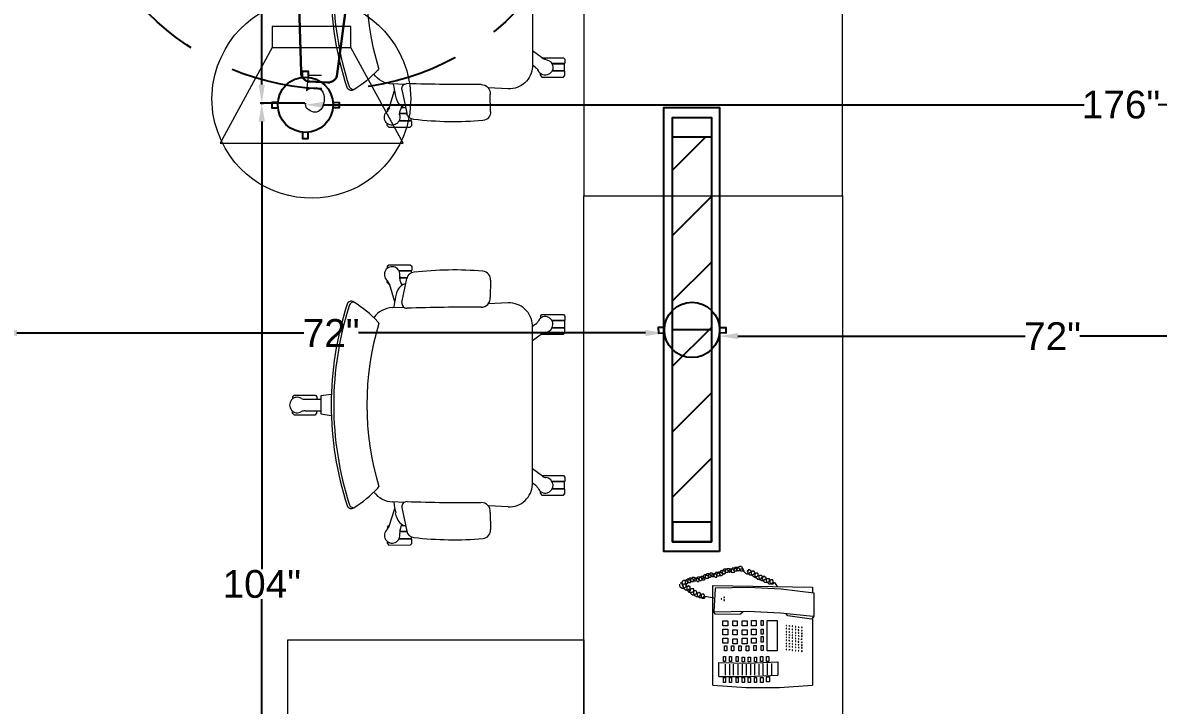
# Model space of a CAD drawing. Header units: inches. Extents: x 112 to 4169, y -2569 to 841.
# Drawn here: x 1974.1 to 2096.9, y -2397.4 to -2323.6 of the extents above; entities that cross this region are included whole.
import ezdxf

# ---------------------------------------------------------------- set-up
doc = ezdxf.new("R2010")
doc.units = ezdxf.units.IN
doc.header["$MEASUREMENT"] = 0
doc.linetypes.add('DASHED', pattern=[0.75, 0.5, -0.25])
doc.layers.get('Defpoints').update_dxf_attribs({"lineweight": 0})
doc.layers.add('E-CF-Ceiling-Fan', color=42, linetype='Continuous', lineweight=30)
doc.layers.add('ID-FURN', color=7, linetype='Continuous', lineweight=15)
doc.layers.add('Layer 1', color=7, linetype='Continuous')
doc.styles.get("Standard").update_dxf_attribs({"font": 'arial.ttf'})
doc.dimstyles.get("Standard").update_dxf_attribs({"dimtxt": 3, "dimasz": 2, "dimexe": 0.18, "dimexo": 0.0625, "dimgap": 0.09, "dimtad": 0, "dimtih": 1, "dimtoh": 1, "dimdec": 0, "dimzin": 0, "dimdsep": 46, "dimtxsty": 'Standard', "dimcen": 0.09, "dimclrd": 5, "dimadec": 0, "dimazin": 0, "dimtfac": 1, "dimtdec": 0, "dimtofl": 0, "dimtmove": 0, "dimatfit": 3, "dimfxl": 1, "dimtolj": 1, "dimtzin": 0, "dimarcsym": 0})

# ---------------------------------------------------------------- blocks, each defined once
blk = doc.blocks.new('ch-1')
at = {"layer": 'ID-FURN', "color": 252, "lineweight": 13}
for p, q in [((300.3, 344.5), (296.8, 340.7)), ((296.8, 340.7), (296.8, 331)), ((353.2, 344.5), (300.3, 344.5)), ((356.8, 340.7), (353.2, 344.5)), ((356.8, 340.7), (356.8, 336.1)), ((296.8, 331), (297.8, 330)), ((297.8, 330), (328.3, 330)), ((297.8, 329), (297.8, 324.4)), ((297.8, 329), (327.8, 329)), ((308.6, 312.4), (326.6, 312.4)), ((308.9, 311.3), (326.5, 311.3)), ((322.2, 296.8), (316, 296.8)), ((325.7, 307.1), (321.2, 293.8)), ((352.6, 298.3), (338.8, 254.6)), ((353.2, 296.8), (352.1, 296.8)), ((356.8, 300.6), (353.2, 296.8)), ((356.8, 300.6), (356.8, 305.2)), ((-76.1, 221.9), (-79.7, 218.1)), ((-79.7, 218.1), (-79.7, 208.4)), ((-79.7, 208.4), (-78.7, 207.4)), ((-78.7, 207.4), (-48.2, 207.4)), ((-78.7, 206.3), (-78.7, 189.7)), ((-78.7, 206.3), (-48.7, 206.3)), ((-23.3, 221.9), (-76.1, 221.9)), ((-19.7, 218.1), (-23.3, 221.9)), ((-19.7, 218.1), (-19.7, 213)), ((-79.7, 187.7), (-78.7, 188.7)), ((-79.7, 178), (-79.7, 187.7)), ((-76.1, 174.2), (-79.7, 178)), ((-78.7, 189.7), (-48.7, 189.7)), ((-78.7, 188.7), (-48.2, 188.7)), ((-22.8, 174.2), (-76.1, 174.2)), ((-24.5, 175.5), (0, 157.3)), ((559, 14.7), (520.5, 15)), ((533.3, 24.3), (529.8, 20.5)), ((529.8, 20.5), (529.8, 14.9)), ((586.2, 24.3), (533.3, 24.3)), ((589.8, 20.5), (586.2, 24.3)), ((589.8, 20.5), (589.8, 16)), ((559, -13.7), (520.5, -14)), ((529.8, -19.6), (529.8, -13.9)), ((533.3, -23.4), (529.8, -19.6)), ((586.2, -23.4), (533.3, -23.4)), ((589.8, -19.6), (586.2, -23.4)), ((589.8, -19.6), (589.8, -15)), ((-24.5, -175), (0, -156.8)), ((-76.1, -173.7), (-79.7, -177.5)), ((-79.7, -177.5), (-79.7, -187.2)), ((-79.7, -187.2), (-78.7, -188.2)), ((-78.7, -188.2), (-48.2, -188.2)), ((-78.7, -189.2), (-48.7, -189.2)), ((-78.7, -205.8), (-78.7, -189.2)), ((-22.8, -173.7), (-76.1, -173.7)), ((-7.9, -197.9), (0, -192.2)), ((-79.7, -207.9), (-78.7, -206.9)), ((-79.7, -217.6), (-79.7, -207.9)), ((-76.1, -221.4), (-79.7, -217.6)), ((-78.7, -205.8), (-48.7, -205.8)), ((-78.7, -206.9), (-48.2, -206.9)), ((-23.3, -221.4), (-76.1, -221.4)), ((-19.7, -217.6), (-23.3, -221.4)), ((-19.7, -217.6), (-19.7, -212.6)), ((352.6, -297.8), (338.8, -254.1)), ((322.2, -296.3), (316, -296.3)), ((325.7, -306.6), (321.2, -293.4)), ((353.2, -296.3), (352.1, -296.3)), ((356.8, -300.1), (353.2, -296.3)), ((356.8, -300.1), (356.8, -304.7)), ((296.8, -330.5), (297.8, -329.5)), ((296.8, -340.2), (296.8, -330.5)), ((297.8, -328.5), (297.8, -323.9)), ((297.8, -328.5), (327.8, -328.5)), ((297.8, -329.5), (328.3, -329.5)), ((308.6, -311.9), (326.6, -311.9)), ((308.9, -310.8), (326.5, -310.8)), ((300.3, -344), (296.8, -340.2)), ((353.2, -344), (300.3, -344)), ((356.8, -340.2), (353.2, -344)), ((356.8, -340.2), (356.8, -335.7))]:
    blk.add_line(p, q, dxfattribs=at)
at = {"layer": 'ID-FURN', "color": 252}
for p, q in [((103.8, 264.3), (103.4, 306.4)), ((334.1, 275.2), (336.4, 265.8)), ((59.4, 250.7), (108.5, 248.6)), ((315.6, 239.8), (344.3, 238.6)), ((-7.9, 198.4), (0, 192.7)), ((0, 195.9), (0, -195.9)), ((59.4, -250.2), (108.5, -248.1)), ((315.6, -239.4), (344.3, -238.1)), ((103.4, -305.9), (103.8, -263.8)), ((334.1, -274.7), (336.4, -265.3))]:
    blk.add_line(p, q, dxfattribs=at)
for points in [[(320.9, 252), (309.1, 310.4)], [(320.9, -251.5), (309.1, -309.9)]]:
    blk.add_lwpolyline(points, dxfattribs=at)
at = {"layer": 'ID-FURN', "color": 252, "lineweight": 13}
blk.add_lwpolyline([(494.6, -25.6), (520.5, -21.8), (520.5, 22.3), (494.6, 26.1)], dxfattribs=at)
for centre, radius, start, end in [((345, 320.7), 19.1, 310.5325, 193.4675), ((306.6, 313.2), 20, 342.2096, 8.7154), ((371.6, 292), 20, 135.2846, 161.7905), ((-31.5, 198), 19.1, 22.5325, 265.4675), ((3.9, 214.5), 20, 207.2846, 233.7904), ((-36.3, 159.2), 20, 54.2096, 80.7154), ((559, 34.7), 20, 270.2096, 296.7154), ((577.9, 0.5), 19.1, 238.5325, 121.4675), ((559, -33.7), 20, 63.2846, 89.7905), ((-31.5, -197.5), 19.1, 94.5325, 337.4675), ((-36.3, -158.7), 20, 279.2846, 305.7904), ((3.9, -214), 20, 126.2096, 152.7154), ((306.6, -312.7), 20, 351.2846, 17.7904), ((345, -320.2), 19.1, 166.5325, 49.4675), ((371.6, -291.5), 20, 198.2096, 224.7154)]:
    blk.add_arc(centre, radius, start, end, dxfattribs=at)
at = {"layer": 'ID-FURN', "color": 252}
for centre, radius, start, end in [((123.4, 308.5), 20.1, 95.0446, 186.0128), ((193.8, -510.8), 842.5, 83.3556, 94.9128), ((290, 306.5), 19.6, 11.3923, 86.0755), ((303.1, 267.6), 31.9, 13.7582, 74.5871), ((125.9, 262.4), 22.2, 175.0498, 270.9397), ((309, 250), 12.1, 267.6468, 9.6188), ((109.5, 210.3), 233.5, 7.127, 13.7582), ((596.7, 1.2), 296.9, 122.0525, 136.7624), ((445.4, 243.8), 11.1, 21.1039, 124.6268), ((439.4, 241.8), 11.1, 21.1039, 91.3806), ((57, 193.7), 57, 87.5809, 177.8265), ((147, -5274.9), 5515.2, 88.3219, 90.2152), ((341.6, 178.9), 59.8, 36.272, 87.3972), ((-305.9, 0.2), 794.5, 341.9963, 18.0037), ((-305.9, 0.2), 800.8, 341.9963, 18.0037), ((391.5, 194.2), 15.3, 136.9683, 155.6038), ((-286, 0.2), 693.1, 343.2048, 16.7952), ((57, -193.2), 57, 182.1735, 272.4191), ((341.6, -178.9), 59.8, 272.6028, 324.0692), ((391.5, -193.7), 15.3, 204.3962, 223.0317), ((596.7, -0.8), 296.9, 223.2376, 237.9475), ((125.9, -261.9), 22.2, 89.0603, 184.9502), ((147, 5275.4), 5515.2, 269.7848, 271.6781), ((309, -249.5), 12.1, 350.3812, 92.3532), ((109.5, -209.8), 233.5, 346.2418, 352.873), ((439.4, -241.3), 11.1, 268.6194, 338.8961), ((445.4, -243.3), 11.1, 235.3732, 338.8961), ((303.1, -267.1), 31.9, 285.413, 346.2418), ((123.4, -308), 20.1, 173.9872, 264.9554), ((193.8, 511.3), 842.5, 265.0872, 276.6444), ((290, -306), 19.6, 273.9245, 348.6077)]:
    blk.add_arc(centre, radius, start, end, dxfattribs=at)
blk = doc.blocks.new('TELEPHONE')
at = {"layer": 'Layer 1', "lineweight": 9}
for points in [[(10.5, 13.62), (10.32, 13.62), (10.26, 13.56), (10.2, 13.5), (10.08, 13.38), (10.08, 13.02), (10.14, 12.9), (10.2, 12.84)], [(10.74, 14.04), (10.68, 14.04), (10.56, 13.98), (10.5, 13.98), (10.32, 13.8), (10.32, 13.5), (10.38, 13.38), (10.38, 13.32), (10.44, 13.26)], [(10.92, 14.4), (10.74, 14.4), (10.62, 14.34), (10.62, 14.28), (10.56, 14.22), (10.5, 14.1), (10.5, 13.86), (10.56, 13.8), (10.62, 13.74), (10.68, 13.68)], [(10.68, 13.5), (10.68, 13.56), (10.62, 13.62), (10.5, 13.62)], [(10.92, 13.92), (10.86, 13.98), (10.8, 14.04), (10.68, 14.04)], [(10.68, 13.68), (10.74, 13.68), (10.74, 13.62), (10.8, 13.62), (10.8, 13.68), (10.86, 13.68), (10.92, 13.74), (10.92, 13.8)], [(10.8, 14.1), (10.8, 14.04), (10.98, 14.04), (10.98, 14.1), (11.04, 14.1), (11.04, 14.34)], [(11.1, 13.5), (11.16, 13.5), (11.28, 13.62), (11.28, 13.68), (11.34, 13.68), (11.34, 13.98), (11.28, 13.98), (11.28, 14.04), (11.22, 14.1), (11.16, 14.1), (11.1, 14.16), (10.92, 14.16), (10.86, 14.1), (10.8, 14.1)], [(10.92, 13.8), (10.92, 13.92)], [(11.1, 13.8), (11.04, 13.8), (11.04, 13.74), (10.98, 13.68), (10.98, 13.62), (11.04, 13.56)], [(11.04, 13.56), (11.04, 13.5), (11.1, 13.5)], [(11.16, 13.2), (11.28, 13.2), (11.34, 13.26), (11.46, 13.38), (11.46, 13.56), (11.4, 13.62), (11.4, 13.68), (11.34, 13.74), (11.28, 13.74), (11.28, 13.8), (11.1, 13.8)], [(9.9, 12.48), (9.72, 12.48), (9.48, 12.24), (9.48, 11.88), (9.6, 11.76)], [(10.02, 12.9), (9.9, 12.9), (9.78, 12.84), (9.72, 12.78), (9.66, 12.72), (9.66, 12.66), (9.6, 12.6), (9.6, 12.36), (9.66, 12.24), (9.66, 12.18), (9.72, 12.12)], [(10.26, 13.32), (10.14, 13.32), (10.08, 13.26), (10.02, 13.26), (9.96, 13.2), (9.9, 13.14), (9.84, 13.08), (9.78, 12.96), (9.78, 12.84), (9.84, 12.72), (9.84, 12.66), (9.9, 12.6), (9.96, 12.54)], [(9.96, 12.36), (9.96, 12.48), (9.78, 12.48)], [(10.02, 12.24), (10.02, 12.3), (9.96, 12.36)], [(10.2, 12.78), (10.14, 12.84), (10.14, 12.9), (10.02, 12.9)], [(10.44, 13.08), (10.44, 13.14), (10.38, 13.2), (10.32, 13.26), (10.26, 13.26), (10.2, 13.32), (10.14, 13.32)], [(10.2, 12.84), (10.38, 12.84), (10.44, 12.9), (10.44, 12.96)], [(10.44, 13.26), (10.68, 13.26), (10.68, 13.38), (10.74, 13.38)], [(10.44, 12.96), (10.44, 13.08)], [(10.74, 13.38), (10.74, 13.44), (10.68, 13.5)], [(11.22, 13.5), (11.16, 13.5), (11.1, 13.44)], [(11.1, 13.44), (11.1, 13.26)], [(11.1, 13.26), (11.1, 13.2), (11.16, 13.2)], [(11.22, 12.96), (11.22, 12.9), (11.4, 12.9), (11.46, 12.96), (11.52, 13.02), (11.52, 13.08), (11.58, 13.14), (11.58, 13.32), (11.52, 13.38), (11.52, 13.44), (11.46, 13.44), (11.4, 13.5), (11.16, 13.5)], [(11.34, 13.2), (11.28, 13.2), (11.28, 13.14), (11.22, 13.14), (11.22, 12.96)], [(11.34, 12.6), (11.28, 12.54), (11.22, 12.48), (11.22, 12.3)], [(11.22, 12.3), (11.28, 12.3), (11.28, 12.24)], [(11.4, 12.84), (11.28, 12.84), (11.28, 12.78)], [(11.28, 12.24), (11.34, 12.24), (11.4, 12.3), (11.46, 12.3), (11.52, 12.36), (11.52, 12.42), (11.58, 12.48), (11.58, 12.66), (11.52, 12.72), (11.52, 12.78), (11.46, 12.84), (11.4, 12.84)], [(11.28, 12.78), (11.28, 12.66), (11.34, 12.6)], [(11.34, 12.6), (11.46, 12.6), (11.52, 12.66), (11.58, 12.72), (11.64, 12.78), (11.64, 13.02), (11.58, 13.08), (11.52, 13.14), (11.46, 13.2), (11.34, 13.2)], [(11.4, 11.94), (11.46, 11.94), (11.52, 12), (11.58, 12), (11.64, 12.06), (11.64, 12.12), (11.7, 12.18), (11.7, 12.42), (11.64, 12.42), (11.64, 12.48), (11.58, 12.54), (11.52, 12.54), (11.46, 12.6), (11.34, 12.6)], [(11.46, 11.64), (11.52, 11.64), (11.58, 11.7), (11.64, 11.7), (11.7, 11.76), (11.7, 11.82), (11.76, 11.88), (11.76, 12.06), (11.7, 12.12), (11.7, 12.18), (11.64, 12.24), (11.58, 12.24), (11.52, 12.3), (11.46, 12.3), (11.4, 12.24)], [(9.66, 12.06), (9.54, 12.06), (9.42, 11.94), (9.42, 11.7), (9.48, 11.7), (9.48, 11.64), (9.6, 11.64)], [(9.42, 10.68), (9.6, 11.64)], [(9.6, 11.76), (9.66, 11.7), (9.78, 11.7), (9.78, 11.76), (9.84, 11.76), (9.84, 11.82)], [(9.84, 12), (9.78, 12.06), (9.66, 12.06)], [(9.72, 12.12), (9.96, 12.12), (9.96, 12.18), (10.02, 12.24)], [(9.84, 11.82), (9.84, 12)], [(11.4, 12.24), (11.34, 12.18), (11.34, 12.06), (11.4, 12)], [(11.4, 12), (11.4, 11.94)], [(11.46, 11.94), (11.4, 11.88), (11.4, 11.7)], [(11.4, 11.7), (11.46, 11.7), (11.46, 11.64)], [(11.52, 12), (11.46, 11.94)], [(11.64, 11.28), (11.76, 11.28), (11.82, 11.34), (11.88, 11.4), (11.88, 11.46), (11.94, 11.52), (11.94, 11.7), (11.88, 11.76), (11.88, 11.82), (11.82, 11.82), (11.76, 11.88), (11.52, 11.88)], [(11.64, 11.58), (11.58, 11.52)], [(11.58, 11.52), (11.58, 11.34)], [(11.58, 11.34), (11.58, 11.28), (11.64, 11.28)], [(11.7, 11.7), (11.7, 11.64), (11.64, 11.64)], [(11.76, 10.98), (11.82, 10.98), (11.88, 11.04), (11.94, 11.04), (12, 11.1), (12, 11.16), (12.06, 11.22), (12.06, 11.4), (12, 11.46), (12, 11.52), (11.94, 11.52), (11.88, 11.58), (11.82, 11.58), (11.76, 11.64), (11.7, 11.64), (11.64, 11.58), (11.7, 11.58)], [(11.76, 11.28), (11.7, 11.22), (11.7, 11.04)], [(11.82, 11.34), (11.82, 11.28), (11.76, 11.28)], [(11.82, 10.68), (11.94, 10.68), (12.06, 10.8), (12.12, 10.86), (12.12, 11.1), (12.06, 11.16), (12, 11.22), (12, 11.28), (11.88, 11.28), (11.82, 11.34)], [(0, 10.8), (-0.24, 7.2), (-0.24, 3.6), (0, 0)], [(0, 10.8), (10.8, 10.8)], [(0.96, 10.14), (2.46, 10.14)], [(0.96, 10.14), (0.96, 6.96), (1.08, 3.78)], [(2.46, 10.14), (2.4, 6.96), (2.52, 3.78)], [(7.44, -0.06), (7.8, 3.48), (7.98, 7.02), (7.92, 10.62)], [(7.68, 10.5), (7.92, 10.68)], [(7.68, 10.5), (7.74, 7.8), (7.98, 7.5)], [(7.98, 10.68), (7.92, 10.68), (7.92, 10.62)], [(10.44, 10.56), (7.98, 10.68)], [(9.3, 9.9), (9.36, 9.84), (9.36, 9.9), (9.3, 9.9)], [(9.96, -0.12), (10.38, 3.42), (10.56, 6.96), (10.5, 10.5)], [(10.5, 10.5), (10.5, 10.56), (10.44, 10.56)], [(10.8, 10.8), (10.62, 0)], [(11.7, 11.04), (11.76, 10.98)], [(11.76, 10.62), (11.7, 10.56), (11.7, 10.38)], [(11.7, 10.38), (11.76, 10.38), (11.76, 10.32)], [(11.88, 10.92), (11.76, 10.92), (11.76, 10.86)], [(11.76, 10.32), (11.82, 10.32), (11.88, 10.38), (11.94, 10.38), (12, 10.44), (12, 10.5), (12.06, 10.56), (12.06, 10.74), (12, 10.8), (12, 10.86), (11.94, 10.92), (11.88, 10.92)], [(11.76, 10.86), (11.76, 10.74)], [(11.76, 10.74), (11.82, 10.68)], [(11.82, 10.68), (11.76, 10.62)], [(11.88, 10.08), (11.88, 10.02), (11.94, 10.02), (12, 10.08), (12.06, 10.08), (12.12, 10.14), (12.12, 10.2), (12.18, 10.26), (12.18, 10.5), (12.12, 10.5), (12.12, 10.56), (12.06, 10.62), (12, 10.62), (11.94, 10.68), (11.82, 10.68)], [(11.94, 10.38), (11.88, 10.38), (11.88, 10.32), (11.82, 10.26), (11.82, 10.14), (11.88, 10.08)], [(11.94, 10.02), (11.88, 9.96), (11.88, 9.84), (11.94, 9.78), (11.94, 9.72)], [(11.94, 9.72), (12, 9.72), (12.06, 9.78), (12.12, 9.78), (12.18, 9.84), (12.18, 9.9), (12.24, 9.96), (12.24, 10.2), (12.18, 10.2), (12.18, 10.26), (12.12, 10.32), (12.06, 10.32), (12, 10.38), (11.94, 10.38)], [(12, 10.08), (11.94, 10.02)], [(12.12, 9.42), (12.18, 9.42), (12.24, 9.48), (12.3, 9.48), (12.36, 9.54), (12.42, 9.6), (12.42, 9.84), (12.36, 9.9), (12.36, 9.96), (12.3, 9.96), (12.24, 10.02), (12.18, 10.02), (12.12, 10.08), (12.06, 10.08), (12, 10.02)], [(0.84, 9.42), (0.3, 9.42), (0.3, 9.66), (0.84, 9.66)], [(0.84, 8.76), (0.3, 8.76), (0.3, 9), (0.84, 9)], [(0.84, 9.66), (0.84, 9.42)], [(0.84, 9), (0.84, 8.76)], [(2.28, 9.48), (1.08, 9.48)], [(2.28, 9), (1.08, 9)], [(3.12, 9.42), (2.58, 9.42), (2.58, 9.66), (3.12, 9.66)], [(3.12, 8.76), (2.58, 8.76), (2.58, 9), (3.12, 9)], [(3.12, 9.66), (3.12, 9.42)], [(3.12, 9), (3.12, 8.76)], [(4.26, 9.3), (3.72, 9.3), (3.72, 9.54), (4.26, 9.54)], [(4.26, 8.52), (3.72, 8.52), (3.72, 8.76), (4.26, 8.76)], [(4.26, 9.54), (4.26, 9.3)], [(4.26, 8.76), (4.26, 8.52)], [(4.5, 8.64), (5.04, 8.64)], [(4.5, 8.16), (4.5, 8.64)], [(4.56, 9.72), (5.1, 9.72)], [(4.56, 9.18), (4.56, 9.72)], [(5.1, 9.18), (4.56, 9.18)], [(5.04, 8.64), (5.04, 8.16)], [(5.1, 9.72), (5.1, 9.18)], [(6.06, 9.18), (5.46, 9.18), (5.46, 9.72), (6.06, 9.72)], [(6, 8.16), (5.46, 8.16), (5.46, 8.64), (6, 8.64)], [(6, 8.64), (6, 8.16)], [(6.06, 9.72), (6.06, 9.18)], [(6.96, 9.18), (6.42, 9.18), (6.42, 9.72), (6.96, 9.72)], [(6.96, 8.16), (6.42, 8.16), (6.42, 8.64), (6.96, 8.64)], [(6.96, 9.72), (6.96, 9.18)], [(6.96, 8.64), (6.96, 8.16)], [(9.24, 9.6), (9.18, 9.6), (9.18, 9.54), (9.24, 9.54), (9.24, 9.6)], [(9.18, 9.6), (9.18, 9.6)], [(9.54, 9.6), (9.48, 9.6), (9.48, 9.54), (9.54, 9.54), (9.54, 9.6)], [(9.48, 9.6), (9.48, 9.6)], [(12.12, 9.72), (12.06, 9.66), (12.06, 9.48)], [(12.06, 9.48), (12.12, 9.48), (12.12, 9.42)], [(12.18, 9.78), (12.12, 9.72)], [(12.3, 9.48), (12.3, 9.42), (12.24, 9.42), (12.24, 9.36), (12.18, 9.3), (12.18, 9.24), (12.24, 9.18)], [(12.3, 8.82), (12.24, 8.76), (12.24, 8.7), (12.18, 8.64), (12.18, 8.58), (12.24, 8.52)], [(12.36, 9.06), (12.3, 9.06), (12.24, 9)], [(12.24, 9), (12.24, 8.94), (12.3, 8.88), (12.3, 8.82), (12.36, 8.82)], [(12.36, 8.82), (12.42, 8.82), (12.42, 8.88), (12.48, 8.88), (12.6, 9), (12.6, 9.24), (12.54, 9.3), (12.54, 9.36), (12.48, 9.42), (12.42, 9.42), (12.36, 9.48), (12.3, 9.48)], [(12.3, 8.46), (12.36, 8.46), (12.42, 8.52), (12.48, 8.58), (12.54, 8.64), (12.54, 8.94), (12.42, 9.06), (12.36, 9.06)], [(0.84, 8.04), (0.3, 8.04), (0.3, 8.28), (0.84, 8.28)], [(0.84, 7.38), (0.3, 7.38), (0.3, 7.62), (0.84, 7.62)], [(0.84, 8.28), (0.84, 8.04)], [(0.84, 7.62), (0.84, 7.38)], [(2.28, 8.58), (1.08, 8.58)], [(2.28, 8.1), (1.08, 8.1)], [(2.28, 7.62), (1.08, 7.62)], [(3.06, 7.38), (2.52, 7.38), (2.52, 7.62), (3.06, 7.62)], [(3.12, 8.04), (2.58, 8.04), (2.58, 8.28), (3.12, 8.28)], [(3.06, 7.62), (3.06, 7.38)], [(3.12, 8.28), (3.12, 8.04)], [(4.26, 7.74), (3.72, 7.74), (3.72, 7.98), (4.26, 7.98)], [(4.26, 7.98), (4.26, 7.74)], [(5.04, 8.16), (4.5, 8.16)], [(4.5, 7.62), (5.1, 7.62)], [(4.5, 7.08), (4.5, 7.62)], [(5.1, 7.62), (5.1, 7.08)], [(6, 7.08), (5.46, 7.08), (5.46, 7.62), (6, 7.62)], [(6, 7.62), (6, 7.08)], [(6.96, 7.08), (6.42, 7.08), (6.42, 7.62), (6.96, 7.62)], [(6.96, 7.62), (6.96, 7.08)], [(12.36, 7.44), (12.3, 7.44), (12.12, 7.26), (12.12, 7.2), (12.06, 7.14), (12.06, 6.9), (12.12, 6.84), (12.18, 6.78), (12.24, 6.72)], [(12.24, 8.52), (12.24, 8.46), (12.3, 8.46)], [(12.42, 8.52), (12.36, 8.46)], [(12.36, 8.46), (12.36, 8.22)], [(12.36, 8.22), (12.36, 8.16), (12.42, 8.16)], [(12.48, 7.86), (12.42, 7.86), (12.36, 7.8)], [(12.36, 7.8), (12.36, 7.5), (12.42, 7.5)], [(12.42, 7.5), (12.6, 7.5), (12.72, 7.62), (12.78, 7.62), (12.78, 7.68), (12.84, 7.74), (12.84, 7.92), (12.78, 7.98), (12.78, 8.04), (12.72, 8.1), (12.66, 8.16), (12.6, 8.16), (12.48, 8.22)], [(12.48, 8.22), (12.42, 8.22), (12.42, 8.16)], [(12.42, 8.16), (12.42, 7.92)], [(12.42, 7.92), (12.42, 7.86), (12.48, 7.86)], [(0.84, 6.72), (0.3, 6.72), (0.3, 6.96), (0.84, 6.96)], [(0.84, 6.06), (0.3, 6.06), (0.3, 6.3), (0.84, 6.3)], [(0.84, 6.96), (0.84, 6.72)], [(0.84, 6.3), (0.84, 6.06)], [(2.28, 7.2), (1.08, 7.2)], [(2.28, 6.72), (1.08, 6.72)], [(2.28, 6.3), (1.08, 6.3)], [(3.06, 6.72), (2.52, 6.72), (2.52, 6.96), (3.06, 6.96)], [(3.06, 6.06), (2.52, 6.06), (2.52, 6.3), (3.06, 6.3)], [(3.06, 6.96), (3.06, 6.72)], [(3.06, 6.3), (3.06, 6.06)], [(4.26, 6.9), (3.72, 6.9), (3.72, 7.2), (4.26, 7.2)], [(4.32, 6.12), (3.78, 6.12), (3.78, 6.36), (4.32, 6.36)], [(4.26, 7.2), (4.26, 6.9)], [(4.32, 6.36), (4.32, 6.12)], [(5.1, 7.08), (4.5, 7.08)], [(4.56, 6.6), (5.1, 6.6)], [(4.56, 6.12), (4.56, 6.6)], [(5.1, 6.6), (5.1, 6.12)], [(6.06, 6.12), (5.46, 6.12), (5.46, 6.6), (6.06, 6.6)], [(6.06, 6.6), (6.06, 6.12)], [(7.02, 6.12), (6.42, 6.12), (6.42, 6.6), (7.02, 6.6)], [(7.02, 6.6), (7.02, 6.12)], [(11.94, 6.24), (11.76, 6.24), (11.7, 6.18), (11.46, 5.94), (11.46, 5.76), (11.52, 5.7), (11.52, 5.64), (11.58, 5.52), (11.64, 5.52)], [(12.18, 6.66), (12.06, 6.66), (12, 6.6), (11.94, 6.6), (11.88, 6.54), (11.82, 6.48), (11.76, 6.42), (11.76, 6.36), (11.7, 6.24), (11.7, 6.18), (11.76, 6.12), (11.76, 6), (11.88, 5.88)], [(12.36, 7.08), (12.3, 7.02), (12.12, 7.02), (12.06, 6.96), (12, 6.9), (11.94, 6.84), (11.94, 6.48), (12, 6.42), (12, 6.36), (12.06, 6.3)], [(12.12, 6.12), (12.12, 6.18), (12.06, 6.18), (12.06, 6.24), (11.94, 6.24)], [(12.06, 6.3), (12.12, 6.3), (12.18, 6.24), (12.24, 6.3), (12.3, 6.3), (12.3, 6.36), (12.36, 6.42), (12.36, 6.48), (12.3, 6.54)], [(12.3, 6.54), (12.3, 6.6), (12.24, 6.6), (12.24, 6.66), (12.12, 6.66)], [(12.48, 6.96), (12.42, 6.96), (12.42, 7.02), (12.36, 7.02), (12.36, 7.08), (12.3, 7.08), (12.24, 7.02)], [(12.24, 6.72), (12.24, 6.66), (12.36, 6.66), (12.36, 6.72), (12.42, 6.72), (12.48, 6.78), (12.48, 6.84)], [(12.48, 6.84), (12.48, 6.96)], [(0.84, 5.34), (0.3, 5.34), (0.3, 5.64), (0.84, 5.64)], [(0.9, 4.68), (0.36, 4.68), (0.36, 4.98), (0.9, 4.98)], [(0.84, 5.64), (0.84, 5.34)], [(0.9, 4.98), (0.9, 4.68)], [(2.28, 5.82), (1.08, 5.82)], [(2.34, 5.4), (1.08, 5.4)], [(2.34, 4.92), (1.14, 4.92)], [(3.12, 5.4), (2.58, 5.4), (2.58, 5.64), (3.12, 5.64)], [(3.12, 4.74), (2.58, 4.74), (2.58, 4.98), (3.12, 4.98)], [(3.12, 5.64), (3.12, 5.4)], [(3.12, 4.98), (3.12, 4.74)], [(3.72, 4.92), (7.02, 4.92)], [(3.72, 3.84), (3.72, 4.92)], [(4.32, 5.34), (3.78, 5.34), (3.78, 5.58), (4.32, 5.58)], [(4.32, 5.58), (4.32, 5.34)], [(5.1, 6.12), (4.56, 6.12)], [(4.68, 5.58), (5.28, 5.58)], [(4.68, 5.34), (4.68, 5.58)], [(5.28, 5.34), (4.68, 5.34)], [(5.28, 5.58), (5.28, 5.34)], [(6.06, 5.34), (5.52, 5.34), (5.52, 5.58), (6.06, 5.58)], [(6.06, 5.58), (6.06, 5.34)], [(7.02, 5.34), (6.48, 5.34), (6.48, 5.58), (7.02, 5.58)], [(7.02, 5.58), (7.02, 5.34)], [(7.02, 4.92), (7.02, 3.84)], [(11.46, 5.04), (11.34, 5.04), (11.28, 4.98), (11.22, 4.98), (10.98, 4.74), (10.98, 4.56), (11.04, 4.5), (11.04, 4.38), (11.16, 4.26)], [(11.58, 5.46), (11.52, 5.46), (11.4, 5.4), (11.34, 5.4), (11.28, 5.34), (11.22, 5.28), (11.16, 5.22), (11.16, 4.8), (11.28, 4.68)], [(11.76, 5.82), (11.64, 5.82), (11.52, 5.76), (11.46, 5.76), (11.4, 5.7), (11.4, 5.58), (11.34, 5.52), (11.34, 5.28), (11.4, 5.22), (11.46, 5.16), (11.46, 5.1)], [(11.52, 4.92), (11.52, 4.98), (11.46, 4.98), (11.46, 5.04), (11.34, 5.04)], [(11.46, 5.1), (11.52, 5.1), (11.52, 5.04), (11.64, 5.04), (11.64, 5.1), (11.7, 5.1), (11.7, 5.16), (11.76, 5.16), (11.76, 5.22)], [(11.76, 5.34), (11.7, 5.34), (11.7, 5.4), (11.64, 5.4), (11.64, 5.46), (11.52, 5.46)], [(11.52, 4.8), (11.52, 4.92)], [(11.64, 5.52), (11.64, 5.46), (11.82, 5.46), (11.82, 5.52), (11.88, 5.52), (11.88, 5.7)], [(11.88, 5.7), (11.88, 5.76), (11.82, 5.76), (11.82, 5.82), (11.7, 5.82)], [(11.76, 5.22), (11.76, 5.34)], [(2.52, 3.78), (1.08, 3.78)], [(2.34, 4.44), (1.14, 4.44)], [(7.02, 3.84), (3.72, 3.84)], [(11.1, 4.14), (10.68, 3.84)], [(11.22, 4.62), (11.1, 4.62), (10.98, 4.5), (10.98, 4.26), (11.04, 4.2), (11.1, 4.2), (11.1, 4.14)], [(11.16, 4.26), (11.34, 4.26), (11.34, 4.32), (11.4, 4.32), (11.4, 4.5)], [(11.4, 4.5), (11.4, 4.56), (11.34, 4.56), (11.34, 4.62), (11.22, 4.62)], [(11.28, 4.68), (11.52, 4.68), (11.52, 4.8)], [(3.84, 2.82), (3.9, 2.82), (3.9, 2.88), (3.84, 2.88), (3.84, 2.82)], [(4.2, 2.82), (4.26, 2.82), (4.26, 2.88), (4.2, 2.88), (4.2, 2.82)], [(4.5, 2.82), (4.56, 2.82), (4.56, 2.88), (4.5, 2.88), (4.5, 2.82)], [(4.8, 2.52), (4.86, 2.52), (4.86, 2.58), (4.8, 2.58), (4.8, 2.52)], [(4.86, 2.82), (4.92, 2.82), (4.92, 2.88), (4.86, 2.88), (4.86, 2.82)], [(5.1, 2.52), (5.16, 2.52), (5.16, 2.58), (5.1, 2.52)], [(5.16, 2.82), (5.22, 2.82), (5.22, 2.88), (5.16, 2.88), (5.16, 2.82)], [(5.46, 2.82), (5.52, 2.82), (5.52, 2.88), (5.46, 2.88), (5.46, 2.82)], [(5.76, 2.82), (5.82, 2.82), (5.82, 2.88), (5.76, 2.88), (5.76, 2.82)], [(5.76, 2.52), (5.82, 2.52), (5.76, 2.58), (5.76, 2.52)], [(6.06, 2.52), (6.12, 2.52), (6.12, 2.58), (6.06, 2.58), (6.06, 2.52)], [(6.12, 2.82), (6.18, 2.82), (6.18, 2.88), (6.12, 2.88), (6.12, 2.82)], [(6.42, 2.82), (6.48, 2.82), (6.48, 2.88), (6.42, 2.88), (6.42, 2.82)], [(7.14, 0.12), (7.5, 2.7)], [(7.5, 2.7), (7.74, 2.88)], [(3.72, 1.8), (3.78, 1.8), (3.78, 1.86), (3.72, 1.86), (3.72, 1.8)], [(3.72, 1.5), (3.78, 1.5), (3.72, 1.56), (3.72, 1.5)], [(3.78, 2.16), (3.84, 2.16), (3.84, 2.22), (3.78, 2.22), (3.78, 2.16)], [(4.08, 1.8), (4.14, 1.8), (4.14, 1.86), (4.08, 1.86), (4.08, 1.8)], [(4.14, 2.16), (4.2, 2.16), (4.2, 2.22), (4.14, 2.22), (4.14, 2.16)], [(4.38, 1.8), (4.44, 1.8), (4.44, 1.86), (4.38, 1.86), (4.38, 1.8)], [(4.38, 1.5), (4.44, 1.5), (4.38, 1.56), (4.38, 1.5)], [(4.44, 2.16), (4.5, 2.16), (4.5, 2.22), (4.44, 2.22), (4.44, 2.16)], [(4.68, 1.5), (4.74, 1.5), (4.74, 1.56), (4.68, 1.56), (4.68, 1.5)], [(4.74, 2.16), (4.8, 2.16), (4.8, 2.22), (4.74, 2.22), (4.74, 2.16)], [(4.74, 1.8), (4.8, 1.8), (4.8, 1.86), (4.74, 1.86), (4.74, 1.8)], [(5.04, 1.8), (5.1, 1.8), (5.1, 1.86), (5.04, 1.86), (5.04, 1.8)], [(5.1, 2.16), (5.16, 2.16), (5.16, 2.22), (5.1, 2.22), (5.1, 2.16)], [(5.34, 1.8), (5.4, 1.8), (5.4, 1.86), (5.34, 1.86), (5.34, 1.8)], [(5.4, 2.16), (5.46, 2.16), (5.46, 2.22), (5.4, 2.22), (5.4, 2.16)], [(5.64, 1.8), (5.7, 1.8), (5.7, 1.86), (5.64, 1.86), (5.64, 1.8)], [(5.64, 1.5), (5.7, 1.5), (5.64, 1.56), (5.64, 1.5)], [(5.7, 2.16), (5.76, 2.16), (5.76, 2.22), (5.7, 2.22), (5.7, 2.16)], [(5.94, 1.5), (6, 1.5), (6, 1.56), (5.94, 1.56), (5.94, 1.5)], [(6, 2.16), (6.06, 2.16), (6.06, 2.22), (6, 2.22), (6, 2.16)], [(6, 1.8), (6.06, 1.8), (6.06, 1.86), (6, 1.86), (6, 1.8)], [(6.3, 1.8), (6.36, 1.8), (6.36, 1.86), (6.3, 1.86), (6.3, 1.8)], [(6.36, 2.16), (6.42, 2.16), (6.42, 2.22), (6.36, 2.22), (6.36, 2.16)], [(7.32, 0), (0, 0)], [(3.72, 1.2), (3.66, 1.2), (3.66, 1.14), (3.72, 1.14), (3.72, 1.2)], [(3.66, 1.2), (3.66, 1.2)], [(4.08, 1.2), (4.02, 1.2), (4.02, 1.14), (4.08, 1.14), (4.08, 1.2)], [(4.02, 1.2), (4.02, 1.2)], [(4.38, 1.2), (4.32, 1.2), (4.32, 1.14), (4.38, 1.14), (4.38, 1.2)], [(4.32, 1.2), (4.32, 1.2)], [(4.68, 1.2), (4.62, 1.2), (4.62, 1.14), (4.68, 1.14), (4.68, 1.2)], [(4.62, 1.2), (4.62, 1.2)], [(4.92, 1.2), (4.98, 1.2), (4.98, 1.14), (5.04, 1.2), (4.92, 1.2)], [(5.34, 1.2), (5.28, 1.2), (5.28, 1.14), (5.34, 1.14), (5.34, 1.2)], [(5.28, 1.2), (5.28, 1.2)], [(5.64, 1.2), (5.58, 1.2), (5.58, 1.14), (5.64, 1.14), (5.64, 1.2)], [(5.58, 1.2), (5.58, 1.2)], [(5.94, 1.2), (5.88, 1.2), (5.88, 1.14), (5.94, 1.14), (5.94, 1.2)], [(5.88, 1.2), (5.88, 1.2)], [(6.3, 1.2), (6.24, 1.2), (6.24, 1.14), (6.3, 1.14), (6.3, 1.2)], [(6.24, 1.2), (6.24, 1.2)], [(7.44, -0.12), (7.14, 0.12)], [(10.62, 0), (10.02, 0)], [(7.44, -0.06), (7.44, -0.12), (7.5, -0.18)], [(7.5, -0.18), (9.96, -0.18), (9.96, -0.12)]]:
    blk.add_lwpolyline(points, dxfattribs=at)
for points, knots in [([(9.96, 12.54), (9.96, 12.54), (10.02, 12.54), (10.02, 12.54), (10.18, 12.52), (10.22, 12.56), (10.2, 12.72), (10.2, 12.72), (10.2, 12.78), (10.2, 12.78)], [0, 0, 0, 0, 1, 1, 1, 2, 2, 2, 3, 3, 3, 3]), ([(12.24, 9.18), (12.24, 9.18), (12.24, 9.12), (12.24, 9.12), (12.24, 9.12), (12.36, 9.12), (12.36, 9.12), (12.5, 9.29), (12.56, 9.22), (12.54, 9.42), (12.54, 9.42), (12.54, 9.6), (12.54, 9.6), (12.54, 9.6), (12.48, 9.66), (12.48, 9.66), (12.48, 9.66), (12.42, 9.72), (12.42, 9.72), (12.42, 9.72), (12.3, 9.72), (12.3, 9.72), (12.3, 9.72), (12.24, 9.78), (12.24, 9.78), (12.24, 9.78), (12.18, 9.78), (12.18, 9.78), (12.18, 9.78), (12.12, 9.72), (12.12, 9.72)], [0, 0, 0, 0, 1, 1, 1, 2, 2, 2, 3, 3, 3, 4, 4, 4, 5, 5, 5, 6, 6, 6, 7, 7, 7, 8, 8, 8, 9, 9, 9, 10, 10, 10, 10]), ([(12.42, 8.16), (12.42, 8.16), (12.48, 8.16), (12.48, 8.16), (12.75, 8.43), (12.64, 8.25), (12.66, 8.64), (12.66, 8.64), (12.66, 8.7), (12.66, 8.7), (12.66, 8.7), (12.6, 8.7), (12.6, 8.7), (12.6, 8.7), (12.54, 8.76), (12.54, 8.76), (12.54, 8.76), (12.48, 8.82), (12.48, 8.82), (12.48, 8.82), (12.3, 8.82), (12.3, 8.82)], [0, 0, 0, 0, 1, 1, 1, 2, 2, 2, 3, 3, 3, 4, 4, 4, 5, 5, 5, 6, 6, 6, 7, 7, 7, 7]), ([(12.36, 7.44), (12.36, 7.44), (12.42, 7.44), (12.42, 7.44), (12.6, 7.63), (12.52, 7.49), (12.54, 7.8), (12.54, 7.8), (12.48, 7.86), (12.48, 7.86)], [0, 0, 0, 0, 1, 1, 1, 2, 2, 2, 3, 3, 3, 3]), ([(12.48, 7.86), (12.48, 7.86), (12.54, 7.86), (12.54, 7.86), (12.81, 8.13), (12.7, 7.96), (12.72, 8.34), (12.72, 8.34), (12.72, 8.4), (12.72, 8.4), (12.72, 8.4), (12.66, 8.4), (12.66, 8.4), (12.66, 8.4), (12.6, 8.46), (12.6, 8.46), (12.6, 8.46), (12.54, 8.46), (12.54, 8.46), (12.54, 8.46), (12.48, 8.52), (12.48, 8.52), (12.48, 8.52), (12.42, 8.52), (12.42, 8.52)], [0, 0, 0, 0, 1, 1, 1, 2, 2, 2, 3, 3, 3, 4, 4, 4, 5, 5, 5, 6, 6, 6, 7, 7, 7, 8, 8, 8, 8]), ([(11.88, 5.88), (11.88, 5.88), (11.94, 5.88), (11.94, 5.88), (12.1, 5.86), (12.14, 5.9), (12.12, 6.06), (12.12, 6.06), (12.12, 6.12), (12.12, 6.12)], [0, 0, 0, 0, 1, 1, 1, 2, 2, 2, 3, 3, 3, 3]), ([(3.84, 2.52), (3.84, 2.52), (3.9, 2.52), (3.9, 2.52), (3.9, 2.52), (3.84, 2.52), (3.84, 2.52), (3.84, 2.52), (3.84, 2.58), (3.84, 2.58), (3.84, 2.58), (3.84, 2.52), (3.84, 2.52)], [0, 0, 0, 0, 1, 1, 1, 2, 2, 2, 3, 3, 3, 4, 4, 4, 4]), ([(4.14, 2.52), (4.14, 2.52), (4.2, 2.52), (4.2, 2.52), (4.2, 2.52), (4.2, 2.58), (4.2, 2.58), (4.2, 2.58), (4.2, 2.52), (4.2, 2.52), (4.2, 2.52), (4.14, 2.52), (4.14, 2.52)], [0, 0, 0, 0, 1, 1, 1, 2, 2, 2, 3, 3, 3, 4, 4, 4, 4]), ([(4.5, 2.52), (4.5, 2.52), (4.56, 2.52), (4.56, 2.52), (4.56, 2.52), (4.5, 2.52), (4.5, 2.52), (4.5, 2.52), (4.5, 2.58), (4.5, 2.58), (4.5, 2.58), (4.5, 2.52), (4.5, 2.52)], [0, 0, 0, 0, 1, 1, 1, 2, 2, 2, 3, 3, 3, 4, 4, 4, 4]), ([(5.4, 2.52), (5.4, 2.52), (5.46, 2.52), (5.46, 2.52), (5.46, 2.52), (5.46, 2.58), (5.46, 2.58), (5.46, 2.58), (5.46, 2.52), (5.46, 2.52), (5.46, 2.52), (5.4, 2.52), (5.4, 2.52)], [0, 0, 0, 0, 1, 1, 1, 2, 2, 2, 3, 3, 3, 4, 4, 4, 4]), ([(6.36, 2.52), (6.36, 2.52), (6.42, 2.52), (6.42, 2.52), (6.42, 2.52), (6.42, 2.58), (6.42, 2.58), (6.42, 2.58), (6.42, 2.52), (6.42, 2.52), (6.42, 2.52), (6.36, 2.52), (6.36, 2.52)], [0, 0, 0, 0, 1, 1, 1, 2, 2, 2, 3, 3, 3, 4, 4, 4, 4]), ([(4.02, 1.5), (4.02, 1.5), (4.08, 1.5), (4.08, 1.5), (4.08, 1.5), (4.08, 1.56), (4.08, 1.56), (4.08, 1.56), (4.08, 1.5), (4.08, 1.5), (4.08, 1.5), (4.02, 1.5), (4.02, 1.5)], [0, 0, 0, 0, 1, 1, 1, 2, 2, 2, 3, 3, 3, 4, 4, 4, 4]), ([(4.98, 1.5), (4.98, 1.5), (5.04, 1.5), (5.04, 1.5), (5.04, 1.5), (5.04, 1.56), (5.04, 1.56), (5.04, 1.56), (5.04, 1.5), (5.04, 1.5), (5.04, 1.5), (4.98, 1.5), (4.98, 1.5)], [0, 0, 0, 0, 1, 1, 1, 2, 2, 2, 3, 3, 3, 4, 4, 4, 4]), ([(5.28, 1.5), (5.28, 1.5), (5.34, 1.5), (5.34, 1.5), (5.34, 1.5), (5.34, 1.56), (5.34, 1.56), (5.34, 1.56), (5.34, 1.5), (5.34, 1.5), (5.34, 1.5), (5.28, 1.5), (5.28, 1.5)], [0, 0, 0, 0, 1, 1, 1, 2, 2, 2, 3, 3, 3, 4, 4, 4, 4]), ([(6.24, 1.5), (6.24, 1.5), (6.3, 1.5), (6.3, 1.5), (6.3, 1.5), (6.3, 1.56), (6.3, 1.56), (6.3, 1.56), (6.3, 1.5), (6.3, 1.5), (6.3, 1.5), (6.24, 1.5), (6.24, 1.5)], [0, 0, 0, 0, 1, 1, 1, 2, 2, 2, 3, 3, 3, 4, 4, 4, 4])]:
    blk.add_open_spline(points, degree=3, knots=knots, dxfattribs=at)
blk = doc.blocks.new('CF')
for p, q in [((-23.84, 14.22), (-22.76, 15.89)), ((1.35, 4.29), (-21.39, 16.19)), ((1.35, 4.29), (22.9, 13.97)), ((-4.07, -2.11), (-23.55, 12.84)), ((24.1, 13.48), (25.01, 11.71)), ((3.87, -1.9), (24.71, 10.43)), ((-4.07, -2.11), (-3.33, -26.62)), ((3.87, -1.9), (0.65, -26.82)), ((-0.39, -27.76), (-2.38, -27.66))]:
    blk.add_line(p, q)
for radius in [4.48, 0.0888]:
    blk.add_circle((0, 0), radius)
for centre, radius, start, end in [((-21.93, 15.35), 0.996, 57.1351, 147.1351), ((-23.01, 13.68), 0.996, 147.1351, 237.1351), ((23.21, 13.03), 0.996, 27.1351, 117.1351), ((24.09, 11.25), 1.03, 299.2548, 26.4357), ((-2.33, -26.67), 0.996, 177.1351, 267.1351), ((-0.34, -26.77), 0.996, 267.1351, 357.1351)]:
    blk.add_arc(centre, radius, start, end)
blk = doc.blocks.new('*D300')
at = {"color": 0, "lineweight": -2, "transparency": 16777216}
for p, q in [((2049.43, -2332.85), (2049.43, -2357.67)), ((2121.51, -2357.22), (2121.51, -2357.67))]:
    blk.add_line(p, q, dxfattribs=at)
at = {"color": 5, "lineweight": -2, "transparency": 16777216}
for p, q in [((2051.43, -2357.49), (2082.5, -2357.49)), ((2119.51, -2357.49), (2088.44, -2357.49))]:
    blk.add_line(p, q, dxfattribs=at)
at = {"color": 5, "transparency": 16777216}
for points in [[(2051.43, -2357.16), (2051.43, -2357.82), (2049.43, -2357.49)], [(2119.51, -2357.16), (2119.51, -2357.82), (2121.51, -2357.49)]]:
    blk.add_solid(points, dxfattribs=at)
at = {"layer": 'Defpoints', "color": 0, "transparency": 16777216}
for p in [(2049.43, -2332.79), (2121.51, -2357.16), (2049.43, -2357.49)]:
    blk.add_point(p, dxfattribs=at)
at = {"color": 0, "transparency": 16777216, "insert": (2085.47, -2357.49), "char_height": 3, "attachment_point": 5}
blk.add_mtext('\\A1;72"', dxfattribs=at)
blk = doc.blocks.new('*D301')
at = {"color": 0, "lineweight": -2, "transparency": 16777216}
for p, q in [((1971.43, -2332.85), (1971.43, -2357.33)), ((2043.43, -2357.09), (2043.43, -2356.97))]:
    blk.add_line(p, q, dxfattribs=at)
at = {"color": 5, "lineweight": -2, "transparency": 16777216}
for p, q in [((1973.43, -2357.15), (2004.47, -2357.15)), ((2041.43, -2357.15), (2010.4, -2357.15))]:
    blk.add_line(p, q, dxfattribs=at)
at = {"color": 5, "transparency": 16777216}
for points in [[(1973.43, -2356.82), (1973.43, -2357.48), (1971.43, -2357.15)], [(2041.43, -2356.82), (2041.43, -2357.48), (2043.43, -2357.15)]]:
    blk.add_solid(points, dxfattribs=at)
at = {"layer": 'Defpoints', "color": 0, "transparency": 16777216}
for p in [(1971.43, -2332.79), (1971.43, -2357.15), (2043.43, -2357.15)]:
    blk.add_point(p, dxfattribs=at)
at = {"color": 0, "transparency": 16777216, "insert": (2007.43, -2357.15), "char_height": 3, "attachment_point": 5}
blk.add_mtext('\\A1;72"', dxfattribs=at)
blk = doc.blocks.new('*D364')
at = {"color": 0, "lineweight": -2, "transparency": 16777216}
for p, q in [((2004.65, -2332.41), (2004.65, -2332.3)), ((2181.12, -2333.03), (2181.12, -2332.3))]:
    blk.add_line(p, q, dxfattribs=at)
at = {"color": 5, "lineweight": -2, "transparency": 16777216}
for p, q in [((2006.65, -2332.48), (2088.88, -2332.48)), ((2179.12, -2332.48), (2096.89, -2332.48))]:
    blk.add_line(p, q, dxfattribs=at)
at = {"color": 5, "transparency": 16777216}
for points in [[(2006.65, -2332.14), (2006.65, -2332.81), (2004.65, -2332.48)], [(2179.12, -2332.14), (2179.12, -2332.81), (2181.12, -2332.48)]]:
    blk.add_solid(points, dxfattribs=at)
at = {"layer": 'Defpoints', "color": 0, "transparency": 16777216}
for p in [(2004.65, -2332.48), (2004.65, -2332.48), (2181.12, -2333.09)]:
    blk.add_point(p, dxfattribs=at)
at = {"color": 0, "transparency": 16777216, "insert": (2092.88, -2332.48), "char_height": 3, "attachment_point": 5}
blk.add_mtext('\\A1;176"', dxfattribs=at)
blk = doc.blocks.new('*D365')
at = {"color": 0, "lineweight": -2, "transparency": 16777216}
for p, q in [((2004.59, -2158.08), (1999.75, -2158.08)), ((2004.59, -2332.3), (1999.75, -2332.3))]:
    blk.add_line(p, q, dxfattribs=at)
at = {"color": 5, "lineweight": -2, "transparency": 16777216}
for p, q in [((1999.93, -2160.08), (1999.93, -2243.59)), ((1999.93, -2330.3), (1999.93, -2246.78))]:
    blk.add_line(p, q, dxfattribs=at)
at = {"color": 5, "transparency": 16777216}
for points in [[(1999.59, -2160.08), (2000.26, -2160.08), (1999.93, -2158.08)], [(1999.59, -2330.3), (2000.26, -2330.3), (1999.93, -2332.3)]]:
    blk.add_solid(points, dxfattribs=at)
at = {"layer": 'Defpoints', "color": 0, "transparency": 16777216}
for p in [(1999.93, -2158.08), (2004.65, -2158.08), (2004.65, -2332.3)]:
    blk.add_point(p, dxfattribs=at)
at = {"color": 0, "transparency": 16777216, "insert": (1999.93, -2245.19), "char_height": 3, "attachment_point": 5}
blk.add_mtext('\\A1;174"', dxfattribs=at)
blk = doc.blocks.new('*D366')
at = {"color": 0, "lineweight": -2, "transparency": 16777216}
for p, q in [((1999.81, -2332.3), (2000.11, -2332.3)), ((1974.38, -2436.3), (2000.11, -2436.3))]:
    blk.add_line(p, q, dxfattribs=at)
at = {"color": 5, "lineweight": -2, "transparency": 16777216}
for p, q in [((1999.93, -2334.3), (1999.93, -2382.68)), ((1999.93, -2434.3), (1999.93, -2385.92))]:
    blk.add_line(p, q, dxfattribs=at)
at = {"color": 5, "transparency": 16777216}
for points in [[(1999.59, -2334.3), (2000.26, -2334.3), (1999.93, -2332.3)], [(1999.59, -2434.3), (2000.26, -2434.3), (1999.93, -2436.3)]]:
    blk.add_solid(points, dxfattribs=at)
at = {"layer": 'Defpoints', "color": 0, "transparency": 16777216}
for p in [(1999.75, -2332.3), (1974.31, -2436.3), (1999.93, -2436.3)]:
    blk.add_point(p, dxfattribs=at)
at = {"color": 0, "transparency": 16777216, "insert": (1999.93, -2384.3), "char_height": 3, "attachment_point": 5}
blk.add_mtext('\\A1;104"', dxfattribs=at)

msp = doc.modelspace()

# ---------------------------------------------------------------- hatches: boundary and pattern name
h = msp.add_hatch()
h.set_pattern_fill('ANSI31', color=256, scale=40)
h.set_pattern_definition([(45, (1818.521, -2459.324), (-3.53553, 3.53553), [])])
h.paths.add_polyline_path([(2048.57, -2335.98), (2044.37, -2335.98), (2044.37, -2377.59), (2048.57, -2377.59)])

# ---------------------------------------------------------------- linework, layer by layer
msp.add_line((2044.37, -2356.79), (2048.57, -2356.79))
at = {"lineweight": 15}
for points in [[(2001.05, -2324.02), (2001.05, -2326.3), (1995.41, -2336.62), (2015.21, -2336.62)], [(2009.57, -2324.02), (2001.05, -2324.02)], [(2001.05, -2326.3), (2009.57, -2326.3), (2009.57, -2324.02)], [(2015.21, -2336.62), (2009.57, -2326.3)]]:
    msp.add_lwpolyline(points, dxfattribs=at)
for points in [[(2004.35, -2329.5), (2004.35, -2328.83), (2004.95, -2328.83), (2004.95, -2329.5)], [(2001.68, -2332.21), (2001, -2332.22), (2001, -2332.81), (2001.68, -2332.8)], [(2007.62, -2332.21), (2008.3, -2332.22), (2008.29, -2332.81), (2007.62, -2332.8)], [(2004.35, -2335.45), (2004.35, -2336.12), (2004.95, -2336.12), (2004.95, -2335.45)], [(2043.5, -2356.56), (2042.82, -2356.56), (2042.83, -2357.16), (2043.51, -2357.15)], [(2049.45, -2356.56), (2050.12, -2356.56), (2050.12, -2357.16), (2049.44, -2357.15)]]:
    msp.add_lwpolyline(points)
for points in [[(2049.43, -2380.79), (2043.43, -2380.79), (2043.43, -2332.79), (2049.43, -2332.79)], [(2048.57, -2379.73), (2044.37, -2379.73), (2044.37, -2333.84), (2048.57, -2333.84)], [(2044.37, -2333.84), (2048.57, -2333.84), (2048.57, -2335.98), (2044.37, -2335.98)], [(2044.37, -2379.73), (2048.57, -2379.73), (2048.57, -2377.59), (2044.37, -2377.59)]]:
    msp.add_lwpolyline(points, close=True)
at = {"linetype": 'DASHED', "ltscale": 20}
msp.add_circle((2007.45, -2302.79), 28, dxfattribs=at)
for centre in [(2004.65, -2332.48), (2046.47, -2356.82)]:
    msp.add_circle(centre, 2.99)
at = {"lineweight": 15}
for points, knots in [([(2016.05, -2331.81), (2016.05, -2331.81), (2015.93, -2330.31), (2015.93, -2330.31), (2015.93, -2330.31), (2015.63, -2328.81), (2015.63, -2328.81), (2012.1, -2317.77), (1996.59, -2318.83), (1994.63, -2330.31), (1994.63, -2330.31), (1994.51, -2331.81), (1994.51, -2331.81), (1994.51, -2331.81), (1994.63, -2333.37), (1994.63, -2333.37), (1996.68, -2344.85), (2012.02, -2345.87), (2015.63, -2334.87), (2015.63, -2334.87), (2015.93, -2333.37), (2015.93, -2333.37), (2015.93, -2333.37), (2016.05, -2331.81), (2016.05, -2331.81)], [0, 0, 0, 0, 1, 1, 1, 2, 2, 2, 3, 3, 3, 4, 4, 4, 5, 5, 5, 6, 6, 6, 7, 7, 7, 8, 8, 8, 8]), ([(2006.39, -2329.3), (2006.39, -2329.3), (2004.95, -2329.3), (2004.95, -2329.3), (2004.95, -2329.3), (2004.77, -2330.98), (2004.77, -2330.98), (2004.77, -2330.98), (2004.95, -2330.8), (2004.95, -2330.8), (2007.6, -2329.51), (2006.99, -2334.81), (2004.77, -2332.84), (2004.77, -2332.84), (2004.65, -2332.48), (2004.65, -2332.48)], [0, 0, 0, 0, 1, 1, 1, 2, 2, 2, 3, 3, 3, 4, 4, 4, 5, 5, 5, 5])]:
    msp.add_open_spline(points, degree=3, knots=knots, dxfattribs=at)
at = {"layer": 'ID-FURN'}
for points in [[(2062.75, -2342.33), (2062.75, -2276.33), (2034.75, -2276.33), (2034.75, -2342.33)], [(2062.75, -2342.33), (2062.75, -2408.33), (2034.75, -2408.33), (2034.75, -2342.33)], [(2034.75, -2390.33), (2034.75, -2408.33), (2002.75, -2408.33), (2002.75, -2390.33)]]:
    msp.add_lwpolyline(points, close=True, dxfattribs=at)

# ---------------------------------------------------------------- block references
at = {"rotation": 90}
msp.add_blockref('TELEPHONE', (2059.52, -2395.24), dxfattribs=at)
at = {"layer": 'E-CF-Ceiling-Fan', "lineweight": 0, "xscale": 0.9826591356573481, "yscale": 0.9826591356573481, "zscale": 0.9826591356486393}
msp.add_blockref('CF', (2007.45, -2302.79), dxfattribs=at)
at = {"layer": 'ID-FURN', "yscale": 0.04400000005261973, "zscale": 0.044}
for p, xscale, rotation in [((2029.21, -2319.75), -0.04399999999355417, 359.9871586803238), ((2029.21, -2364.91), 0.04399999999355417, 180.0128413196762)]:
    msp.add_blockref('ch-1', p, dxfattribs=dict(at, xscale=xscale, rotation=rotation))

# ---------------------------------------------------------------- dimensions: what is measured, and where the dimension line sits
for base, p1, p2, picture, middle in [((1999.93, -2158.08), (2004.65, -2332.3), (2004.65, -2158.08), '*D365', (1999.93, -2245.19)), ((1999.93, -2436.3), (1999.75, -2332.3), (1974.31, -2436.3), '*D366', (1999.93, -2384.3))]:
    dim = msp.add_linear_dim(base=base, p1=p1, p2=p2, angle=90, dimstyle='Standard', override={"dimpost": '"'})
    dim.commit()
    dim.dimension.update_dxf_attribs({"geometry": picture, "text_midpoint": middle})
for base, p1, p2, picture, middle in [((2004.65, -2332.48), (2181.12, -2333.09), (2004.65, -2332.48), '*D364', (2092.88, -2332.48)), ((1971.43, -2357.15), (2043.43, -2357.15), (1971.43, -2332.79), '*D301', (2007.43, -2357.15)), ((2049.43, -2357.49), (2121.51, -2357.16), (2049.43, -2332.79), '*D300', (2085.47, -2357.49))]:
    dim = msp.add_linear_dim(base=base, p1=p1, p2=p2, dimstyle='Standard', override={"dimpost": '"'})
    dim.commit()
    dim.dimension.update_dxf_attribs({"geometry": picture, "text_midpoint": middle})

doc.saveas('drawing.dxf')
